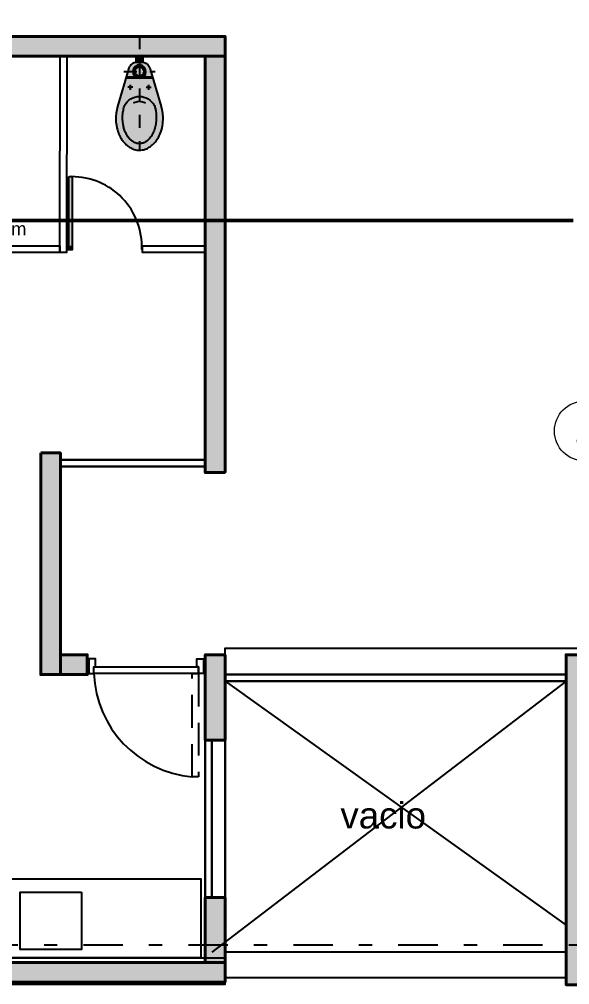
# Model space of a CAD drawing. Header units: millimetres. Extents: x 3781 to 4924, y 1639 to 1721.
# Drawn here: x 4780.95 to 4785.15, y 1650.2 to 1657.56 of the extents above; entities that cross this region are included whole.
import ezdxf

# ---------------------------------------------------------------- set-up
doc = ezdxf.new("R2010")
doc.units = ezdxf.units.MM
for name, pattern in [('CENTER', [0.7, 0.3, -0.2, 0, -0.2]), ('DASHED2', [9.524999999999995, 6.349999999999998, -3.174999999999998]), ('HIDDEN', [0.375, 0.25, -0.125])]:
    doc.linetypes.add(name, pattern=pattern)
for name, color, linetype in [('1amobla', 2, 'Continuous'), ('A-HATCH CONCRETO', 8, 'Continuous'), ('AMOBLAMIENTO', 1, 'Continuous'), ('AREA PARQUEO', 51, 'Continuous'), ('AS_GL DETECCION_PISO 2', 7, 'Continuous'), ('AS_GL DETECCION_PISO 6', 7, 'Continuous'), ('EJE-ESTRUCTURA', 1, 'CENTER'), ('F-2', 2, 'Continuous'), ('MUEBLE', 1, 'Continuous'), ('PROYECCION', 1, 'DASHED2')]:
    doc.layers.add(name, color=color, linetype=linetype)
doc.layers.add('DIM-25', color=1, linetype='Continuous', plot=False)
for name, color, linetype, lineweight in [('Muro', 4, 'Continuous', 40), ('TEXTOS', 7, 'Continuous', 20), ('Vidrio', 2, 'Continuous', 30)]:
    doc.layers.add(name, color=color, linetype=linetype, lineweight=lineweight)
doc.styles.get("Standard").update_dxf_attribs({"font": 'arial.ttf'})

# ---------------------------------------------------------------- blocks, each defined once
blk = doc.blocks.new('Estructura cubierta')
at = {"layer": 'EJE-ESTRUCTURA'}
blk.add_line((1952.730821652453, -5911.698834052313), (1984.533174937007, -5911.698834045544), dxfattribs=at)
blk = doc.blocks.new('PUERTA BAÑOS')
at = {"layer": 'AMOBLAMIENTO'}
h = blk.add_hatch(color=255, dxfattribs=at)
edge = h.paths.add_edge_path()
edge.add_line((-0.0074999999487773, 0.0024999998868225), (-0.0075031825107885, -0.6277996641574646))
edge.add_arc((-0.01250318248631676, -0.6277996643612159), 0.004999999975528264, -89.99999766574399, 2.3348184754468093e-06, ccw=False)
edge.add_line((-0.0125031822826145, -0.6327996643367442), (-0.0325031823012978, -0.6327996648610679))
edge.add_arc((-0.03250318250481996, -0.627799664827046), 0.005000000034021905, 180.0000023323223, 270.0000023321921, ccw=False)
edge.add_line((-0.0375031825388419, -0.6277996650305795), (-0.0374999998602448, -0.002500000990949047))
edge.add_arc((-0.03249999982656623, -0.002500000845348063), 0.005000000033678566, 90.00000166789118, 180.0000016684638, ccw=False)
edge.add_line((-0.0324999999721172, 0.0024999991883305), (-0.0074999999487773, 0.0024999998868225))
for p, q in [((1.137e-13, 9.095e-13), (-0.0050000000047135, -5.77529e-11)), ((1.7461161e-09, -0.0599999999967622), (1.137e-13, 9.095e-13)), ((-0.029999999795109, -0.0050000008186544), (-0.0299999993294478, -0.0200000007744166)), ((-0.0050000000047135, -5.77529e-11), (-0.0250000000233399, -6.984919e-10)), ((-0.024999999324848, -0.0250000006626579), (-0.0049999993062784, -0.0250000000801265)), ((-0.0049999993062784, -0.0250000000801265), (-0.0050000000047135, -5.77529e-11)), ((-0.0050000000047135, -5.77529e-11), (-0.0049999982584836, -0.0600000001127228)), ((-0.0049999982584836, -0.0600000001127228), (1.7461161e-09, -0.0599999999967622))]:
    blk.add_line(p, q, dxfattribs=at)
blk.add_lwpolyline([(-0.0074999999487773, 0.0024999998868225), (-0.0075031825107885, -0.6277996641574646, -0.4142135623759698), (-0.0125031822826145, -0.6327996643367442), (-0.0325031823012978, -0.6327996648610679, -0.4142135623724264), (-0.0375031825388419, -0.6277996650305795), (-0.0374999998602448, -0.002500000990949, -0.4142135623760223), (-0.0324999999721172, 0.0024999991883305)], format="xyb", close=True, dxfattribs=at)
blk.add_circle((-0.0224999996133875, -0.0125000005932634), 0.0025000000013434, dxfattribs=at)
at = {"layer": 'AMOBLAMIENTO', "ltscale": 0.1}
blk.add_arc((-0.034025017172155, -0.0259464447144637), 0.6068551286275402, 177.548312870002, 270.1436830651604, dxfattribs=at)
at = {"layer": 'AMOBLAMIENTO'}
for centre, radius, start, end in [((-0.0249999997905093, -0.0050000006435766), 0.0050000000026502, 90.00000155563731, 180.0000015586185), ((-0.0249999993247343, -0.020000000658456), 0.0050000000028146, 180.00000155562, 270.0000015556374)]:
    blk.add_arc(centre, radius, start, end, dxfattribs=at)
blk = doc.blocks.new('INODORO')
at = {"layer": 'AMOBLAMIENTO'}
h = blk.add_hatch(color=255, dxfattribs=at)
edge = h.paths.add_edge_path()
edge.add_line((0.167138879916763, 0.3874542567732533), (0.0841340761049431, 0.1014604439486232))
edge.add_arc((0.0166338178486854, 0.1199999999093961), 0.0700000000000085, 269.9999996867988, 344.64191253289164, ccw=False)
edge.add_line((0.0166338174658449, 0.0499999999087777), (-0.0166338174676777, 0.0500000000906038))
edge.add_arc((-0.016633817085733, 0.1200000000917498), 0.0699999999999481, 195.3580868407373, 269.99999968683017, ccw=False)
edge.add_line((-0.08413407554513701, 0.1014604448682803), (-0.1671388762304913, 0.3874542586008414))
edge.add_arc((0.1445241762276623, 0.4779091156929099), 0.3245241738887575, 179.9999996868257, 196.1844647994607, ccw=False)
edge.add_arc((0.1445241762258433, 0.4779091156929099), 0.3245241738885062, 162.8823672647612, 179.9999996868052, ccw=False)
edge.add_arc((0.0735606987828419, 0.4997642400489898), 0.2502714864526803, 143.3683697551233, 162.8823672647904, ccw=False)
edge.add_arc((0.0285611388035818, 0.5332224222456718), 0.1941964442831833, 119.1220158624026, 143.3683697551146, ccw=False)
edge.add_arc((2.9203875e-09, 0.5844902877188362), 0.1355097122808655, 89.99999968678691, 119.12201586236091, ccw=False)
edge.add_arc((2.9203875e-09, 0.5844902877179265), 0.1355097122805724, 60.877983511279126, 89.9999996868533, ccw=False)
edge.add_arc((-0.0285611335220324, 0.5332224225594473), 0.1941964442830499, 36.63162961851879, 60.87798351123172, ccw=False)
edge.add_arc((-0.0735606938687283, 0.4997642408529829), 0.2502714864527536, 17.117632108836688, 36.631629618503325, ccw=False)
edge.add_arc((-0.1445241715509269, 0.4779091172708834), 0.3245241738884838, -3.131308972115221e-07, 17.117632108913824, ccw=False)
edge.add_arc((-0.1445241715500174, 0.4779091172695189), 0.3245241738885833, 343.81552050504206, 359.9999996868814, ccw=False)
blk.add_hatch(color=255, dxfattribs=at).paths.add_polyline_path([(0.0249999999987267, 0.0500000000006367), (-0.0250000000005457, 0.0500000000020009), (-0.0250000000014552, 0), (0.0249999999996362, 4.547e-13)])
at = {"layer": 'AMOBLAMIENTO', "extrusion": (-1.5566525472e-06, -4.4737095447e-06, 0.9999999999887814)}
for p, q in [((-0.0512779855508256, 0.2400000002935485, 13.501742092681), (-0.0887220123605062, 0.2400000004986396, 13.50174203439367)), ((-0.0699999990584388, 0.2212779869937549, 13.50174197978049), (-0.069999998852893, 0.2587220138016164, 13.50174214729419)), ((0.0512779876389118, 0.2399999997337545, 13.50174225232502), (0.0887220144476828, 0.2399999995291182, 13.50174231061236)), ((0.0700000009418886, 0.2212779862279603, 13.50174219771184), (0.0700000011456155, 0.2587220130349124, 13.50174236522554)), ((0.1029590844498784, 0.169999999450738, 13.50174201961486), (-0.1029590831250857, 0.1700000005789661, 13.50174169907182)), ((-0.0237486835449659, 0.1640000001457338, 13.50174179553264), (-0.1013111289695416, 0.1640000005691036, 13.50174167479486)), ((0.1013111302281118, 0.1639999994617938, 13.50174199020731), (0.0237486848026833, 0.1639999998856183, 13.50174186946954))]:
    blk.add_line(p, q, dxfattribs=at)
at = {"layer": 'AMOBLAMIENTO', "extrusion": (-1.5566525472e-06, -4.4737095447e-06, 0.9999999999887814), "flags": 128}
for points, elevation in [([(0.1671388799180908, 0.3874542567674592), (0.0841340761063266, 0.1014604439433082, -0.0167011858539135), (0.0827460431519839, 0.0969962248799978, -0.0228064528630514), (0.0803759648998266, 0.0910701072474405, -0.0218209622997338), (0.0776118789034668, 0.0856244843505995, -0.0347514792471935), (0.0722630478320732, 0.0775101332194199, -0.0365712911506086), (0.065478668989913, 0.0698583952563556, -0.0439883392274098), (0.055953944524454, 0.0620868957062605, -0.0521847935260016), (0.0431115439781712, 0.0552008485319434, -0.0824963867723115), (0.0207382643283103, 0.0501204355199821, -0.0146682033006329), (0.016633817465493, 0.049999999907792), (-0.0166338174681699, 0.0500000000892362, -0.083908947042246), (-0.0396378349518565, 0.0538878592796746, -0.0986986279768356), (-0.0632296782828643, 0.0677618366508902, -0.0824963867874234), (-0.0776167863289649, 0.0856331925254456, -0.0521847935286534), (-0.0834107733392284, 0.0990038548847728, -0.0091466910465832), (-0.0841340755424673, 0.1014604448637169), (-0.1671388762315909, 0.3874542585969077, -0.0384382318810308), (-0.1773120912419022, 0.436227508481503, -0.0322098651645196), (-0.179999997662262, 0.4779091174592618, -0.0043562944650778), (-0.1799507307570857, 0.4835636869435682, -0.0347539822823099), (-0.1760397497963983, 0.5284532426546146, -0.0218184611944585), (-0.1704152023055578, 0.5561978587393114, -0.0137793666262375), (-0.1656243812009251, 0.573427761838207, -0.0090242503766358), (-0.1628101955625901, 0.5820115332269507, -0.0228039516042641), (-0.1543373170048916, 0.6031968815550527, -0.0218209623747577), (-0.1444549128022155, 0.6226666811719203, -0.0315147983743547), (-0.1272792173413599, 0.6490932225697252, -0.0032331399943346), (-0.1257677262995335, 0.6510988845571141, -0.0365712911242686), (-0.1069463219407443, 0.6723266531382831, -0.0439883392046276), (-0.0805225559546658, 0.693886688675776, -0.0220501206487333), (-0.0659486565789375, 0.7028695782688371, -0.0301025395815668), (-0.05125606195865599, 0.7099322979612929, -0.0824963867841922), (-0.0079446084483641, 0.7197669127161005, -0.0146663661885284), (3.6587572e-09, 0.719999999991422, -0.0839082790123927), (0.0445320610557226, 0.7124737941473592, -0.0433837691539921), (0.0659486637128932, 0.7028695775453342, -0.0550790149373282), (0.1007063471003309, 0.6781437026464371, -0.0508149280683712), (0.1272792238852709, 0.6490932211777436, -0.0315497034242814), (0.1444720595537028, 0.6226362692529773, -0.0521855455748661), (0.1651875980231962, 0.5748313444857477, -0.0014683863351956), (0.1656243869217695, 0.5734277600260388, -0.0425164554927479), (0.1773120686760742, 0.5195909348136257, -0.0322100287174995), (0.1800000023387562, 0.4779091154888416, -0.0043571310662072), (0.1799507165077342, 0.4722534601760911, -0.0347522301866887), (0.1760399391368104, 0.4273661615002933, -0.0218196117753596), (0.1704151328853481, 0.3996200761491883, -0.0097069137479181), (0.167138857705388, 0.3874541802362085)], 13.50184572046907), ([(2.10209143665e-05, 0.6700604028757108, 0.0146663662201114), (-0.0049980160714407, 0.6699131491592321, 0.0824963867754862), (-0.0323601810299641, 0.6637000962787579, 0.0447953269140428), (-0.0459570889083387, 0.6566657190582808, 0.0073747332536994), (-0.0496328151280998, 0.6542484947989952, 0.0439883391764525), (-0.0699262428530629, 0.6376904075384654, 0.0365712911168267), (-0.0843810639122695, 0.6213875009867291, 0.0188768098917693), (-0.0908717233557279, 0.6121897254497327, 0.015864262478818), (-0.0979042313401942, 0.6005909817039088, 0.0218209623995093), (-0.1063467931616888, 0.5839578847887129, 0.0228039516112901), (-0.11358519381172, 0.5658591904561657, 0.0179099563173766), (-0.1180962050232618, 0.5512265233249379, 0.0048944974453076), (-0.1195818378695009, 0.5454905562712559, 0.0218184611920648), (-0.124827357386251, 0.5196155991474912, 0.0347539822809637), (-0.1284747844892388, 0.477751068541692, 0.0043562944693063), (-0.1285207313875723, 0.4724775501558188, 0.0322098651650438), (-0.126013958070092, 0.4336047886186073, 0.0336196500379373), (-0.1180962058839448, 0.3937285768771058, 0.0103533777945605), (-0.1156160600690441, 0.3852294822167833, 0.0084883444845169), (-0.1133215334037229, 0.3783427035490652)], 13.50174109866126), ([(0.1133635720422624, 0.3783427023080597, 0.0009349440113181), (0.1136277496650072, 0.3790973919334771, 0.0179081190670982), (0.1181382446900456, 0.3937285755838043, 0.0048942608912736), (0.1196238084346395, 0.3994642646617991, 0.0218196117238312), (0.1248695692754063, 0.4253405920407407, 0.0347522301599872), (0.1285168065081305, 0.4672030177138213, 0.0043571310470062), (0.1285627710560046, 0.4724775487488305, 0.032210028726899), (0.1260559723300845, 0.5113505064617754, 0.0336194864654326), (0.1181382455515812, 0.5512265220270888, 0.0103527910675619), (0.1156582502073494, 0.5597251381185752, 0.0521855455776311), (0.0979609155770011, 0.6005650010045886, 0.0158991415559226), (0.0909137645516698, 0.6121897244565649, 0.0665105114334335), (0.0651759842235907, 0.6421578962907079, 0.0403733848146336), (0.0459991305885239, 0.6566657185562396, 0.0580937513201958), (0.0281543067209428, 0.6653056955411218, 0.0839082790044594), (2.10209143665e-05, 0.6700604028757108)], 13.50174109866127)]:
    blk.add_lwpolyline(points, format="xyb", dxfattribs=dict(at, elevation=elevation))
at = {"layer": 'AMOBLAMIENTO', "linetype": 'HIDDEN', "ltscale": 0.25, "extrusion": (-1.5566525472e-06, -4.4737095447e-06, 0.9999999999887814), "elevation": 13.50174109866126}
for points in [[(2.10175234599e-05, -0.1499395971131048), (2.10215969494e-05, 0.7200604028791215)], [(-0.1199789826137919, 0.1200604028850315), (0.1200210176653818, 0.1200604028813935)]]:
    blk.add_lwpolyline(points, dxfattribs=at)
at = {"layer": 'AMOBLAMIENTO', "extrusion": (-1.5566525472e-06, -4.4737095447e-06, 0.9999999999887814), "elevation": 13.50174109866127}
blk.add_lwpolyline([(0.0250210175254287, 0.0500604028859863), (-0.0249789824728811, 0.0500604028855315), (-0.0249789824750483, 6.04028866683e-05), (0.025021017524171, 6.04028866683e-05)], close=True, dxfattribs=at)
at = {"layer": 'AMOBLAMIENTO', "extrusion": (-1.556652547174008e-06, -4.473709544709044e-06, 0.9999999999887812)}
blk.add_ellipse((2.1245228e-09, 0.438210434820121, 13.50174305923893), major_axis=(0.1210894758802731, -0.0421337682255033), ratio=0.9999999999887806, start_param=3.962815268545562, end_param=6.131667520141916, dxfattribs=at)
at = {"layer": 'AMOBLAMIENTO', "extrusion": (-1.556652547168421e-06, -4.473709544710988e-06, 0.9999999999887813)}
blk.add_ellipse((2.1245228e-09, 0.438210434820121, 13.50174305923893), major_axis=(0.08626053019274069, -0.0300148395202315), ratio=0.9999999999887816, start_param=4.528682651413999, end_param=5.565800137270519, dxfattribs=at)
at = {"layer": 'AMOBLAMIENTO', "extrusion": (-1.556652547069511e-06, -4.473709544810609e-06, 0.9999999999887813)}
for centre in [(-0.0699999989565754, 0.2400000003976856, 13.50174206353734), (0.07000000104375201, 0.2399999996282531, 13.50174228146869)]:
    blk.add_ellipse(centre, major_axis=(0.0056667529156613, -0.0019717787378508), ratio=0.9999999999887814, dxfattribs=at)
at = {"layer": 'AMOBLAMIENTO', "extrusion": (-1.556652547155208e-06, -4.473709544715585e-06, 0.9999999999887815)}
blk.add_ellipse((3.881837e-10, 0.120000000015807, 13.50174163565786), major_axis=(0.0472229409644698, -0.0164314894835613), ratio=0.9999999999887814, dxfattribs=at)
at = {"layer": 'AMOBLAMIENTO', "extrusion": (-1.556652547174209e-06, -4.473709544708974e-06, 0.9999999999887813)}
blk.add_ellipse((3.881837e-10, 0.120000000015807, 13.50174163565786), major_axis=(0.0425006468680414, -0.014788340535414), ratio=0.9999999999887812, dxfattribs=at)
at = {"layer": 'AMOBLAMIENTO', "extrusion": (-1.556652547156365e-06, -4.473709544715183e-06, 0.9999999999887816)}
blk.add_ellipse((3.881837e-10, 0.120000000015807, 13.50174163565786), major_axis=(0.0330560586750786, -0.011502042638485), ratio=0.9999999999887814, dxfattribs=at)
blk = doc.blocks.new('AS_Initiator2')
at = {"color": 0, "linetype": 'Continuous', "lineweight": 15}
blk.add_circle((0, 0), 0.1524, dxfattribs=at)
for points in [[(-0.02700351161956787, 0.05580734939575196), (-0.03660474243164063, 0.0654085075378418), (-0.02700351161956787, 0.09061191101074219), (-0.03660474243164063, 0.08221067962646485)], [(-0.02700351161956787, 0.09061191101074219), (-0.005400687789916992, 0.09541249008178711), (-0.02700351161956787, 0.05580734939575196), (0.01740228080749512, 0.09061191101074219)], [(-0.02700351161956787, 0.05580734939575196), (0.01740228080749512, 0.09061191101074219), (-0.01620213603973389, 0.05220669708251954), (-0.006802491760253907, 0.05499112014770508)], [(-0.006802491760253907, 0.05499112014770508), (0.01740228080749512, 0.09061191101074219), (0.006600832557678223, 0.05100677032470703), (0.03060394592285156, 0.08101046218872071)], [(0.04380568370819092, 0.06780894241333008), (0.04860633544921875, 0.06060792846679688), (0.01380177383422852, 0.03900517730712891), (0.004200543022155762, 0.02220300521850586)], [(0.04860633544921875, 0.06060792846679688), (0.05220676975250244, 0.03660474243164063), (0.004200543022155762, 0.02220300521850586), (0.04860633544921875, 0.01500199127197266)], [(0.006600832557678223, 0.05100677032470703), (0.03060394592285156, 0.08101046218872071), (0.01380177383422852, 0.03900517730712891), (0.04380568370819092, 0.06780894241333008)], [(0.04380568370819092, 0.005400833129882813), (-0.001800253486633301, -0.04260553894042969), (-0.02700351161956787, -0.01260155639648438), (-0.03420445289611817, -0.0246031494140625)], [(0.04860633544921875, 0.01500199127197266), (0.04380568370819092, 0.005400833129882813), (0.004200543022155762, 0.02220300521850586), (-0.02700351161956787, -0.01260155639648438)], [(-0.001800253486633301, -0.04260553894042969), (-0.01020133953094482, -0.0498065528869629), (-0.03420445289611817, -0.0246031494140625), (-0.04020524940490723, -0.0498065528869629)], [(-0.01020133953094482, -0.0498065528869629), (-0.009001194763183595, -0.06180814590454102), (-0.04020524940490723, -0.0498065528869629), (-0.03660474243164063, -0.07020908660888672)], [(-0.009001194763183595, -0.06180814590454102), (0.003000398254394532, -0.07020908660888672), (-0.03660474243164063, -0.07020908660888672), (-0.01500191860198975, -0.08941169357299805)], [(0.003000398254394532, -0.07020908660888672), (0.01860242557525635, -0.07620988311767579), (-0.01500191860198975, -0.08941169357299805), (0.009001194763183595, -0.09781263427734375)], [(0.009001194763183595, -0.09781263427734375), (0.01860242557525635, -0.07620988311767579), (0.03060394592285156, -0.09781263427734375), (0.03660474243164063, -0.08701125869750977)]]:
    blk.add_solid(points, dxfattribs=at)

msp = doc.modelspace()

# ---------------------------------------------------------------- hatches: boundary and pattern name
at = {"layer": 'A-HATCH CONCRETO', "ltscale": 0.01}
h = msp.add_hatch(color=256, dxfattribs=at)
h.dxf.hatch_style = 1
h.paths.add_polyline_path([(4782.518392823508, 1657.277328091482), (4782.518392823508, 1657.427353330664), (4779.458666125778, 1657.427671396431), (4779.458666125778, 1657.277646157248)])
h.paths.add_polyline_path([(4782.518337243564, 1654.102259744514), (4782.368312004381, 1654.102259744514), (4782.368323094649, 1657.277335893844), (4782.518348333832, 1657.277335893844)])
h.paths.add_polyline_path([(4781.263647037485, 1654.102224464625), (4781.263647028057, 1654.1023056342), (4781.263647028057, 1654.252354736382), (4781.263647037485, 1654.252273566806)])
h.paths.add_polyline_path([(4781.113589219795, 1654.252275889097), (4781.113794021294, 1652.562580329395), (4781.263843123475, 1652.562580329395), (4781.263638321977, 1654.252275889097)])
h.paths.add_polyline_path([(4781.26383519365, 1652.562682051253), (4781.468313342706, 1652.562881364625), (4781.468313342706, 1652.712930466807), (4781.26383519365, 1652.712731153434)])
h.paths.add_polyline_path([(4782.518339384103, 1652.712930473765), (4782.36831414492, 1652.712930473765), (4782.368307197815, 1652.063224475153), (4782.518332436997, 1652.063224475153)])
h.paths.add_polyline_path([(4782.368158848774, 1652.562670014492), (4782.368005161563, 1652.56288006771), (4782.36831414492, 1652.712930466799), (4782.368467832132, 1652.712720413581)])
h.paths.add_polyline_path([(4782.368350321614, 1650.86318264672), (4782.368347409183, 1650.368319704989), (4782.518396511365, 1650.368319704989), (4782.518399423796, 1650.86318264672)])
h.paths.add_polyline_path([(4778.95866631334, 1650.21827059352), (4782.518396511367, 1650.218270889241), (4782.518396511367, 1650.368319991423), (4779.458666169201, 1650.368319695036), (4779.458666169246, 1650.252888523729), (4778.958666313454, 1650.252888525377)])
h = msp.add_hatch(color=256, dxfattribs=at)
h.dxf.hatch_style = 1
h.paths.add_polyline_path([(4785.83409897043, 1652.712930474984), (4785.83409897043, 1652.562925935737), (4785.267641490315, 1652.562925936035), (4785.267641527847, 1650.198268491594), (4785.11759493326, 1650.198268491991), (4785.117594895729, 1652.712930474732)])
h.paths.add_polyline_path([(4788.386488247689, 1652.712930473926), (4788.386488247689, 1652.562925941764), (4787.958666118622, 1652.562925941764), (4787.958666117042, 1652.652888524068), (4787.458666117275, 1652.652888523387), (4787.45866611885, 1652.562925938965), (4787.034098970431, 1652.562925936932), (4787.034098970431, 1652.712930473926)])
h.paths.add_polyline_path([(4790.585645920522, 1652.712892745207), (4790.585645920522, 1652.562888208347), (4789.586488247693, 1652.562888206577), (4789.586488247693, 1652.712892744112)])
h.paths.add_polyline_path([(4791.785645920521, 1652.712892746207), (4791.785645920521, 1652.562888206508), (4792.310213107863, 1652.562888207308), (4792.310213118973, 1650.198268483957), (4792.46025971356, 1650.198268494253), (4792.46025970245, 1652.712892755904)])
h.paths.add_polyline_path([(4790.011035619105, 1650.350967163203), (4790.161082213546, 1650.350967162803), (4790.161075250696, 1652.56288820564), (4790.011075253234, 1652.562888209301), (4790.011075253283, 1652.564899939718), (4790.011035619105, 1650.350967163203), (4790.010989022709, 1650.350967163035)])
h.paths.add_polyline_path([(4785.267641526633, 1650.198268491759), (4792.310213118614, 1650.198268489166), (4792.310213118614, 1650.350967162369), (4785.267641526633, 1650.350967164962)])

# ---------------------------------------------------------------- linework, layer by layer
at = {"layer": '1amobla', "color": 7, "linetype": 'Continuous', "ltscale": 0.3, "true_color": 0xffffff}
for points in [[(4779.458666125164, 1658.777646153899), (4779.458666125778, 1657.427671396431), (4782.518392823508, 1657.427671396431), (4782.518392823508, 1654.102259744514), (4782.368312004381, 1654.102259744514)], [(4781.263656521085, 1654.102125853473), (4781.263824924273, 1652.712731143424), (4781.468313342706, 1652.712930466807)], [(4782.36831414492, 1652.712930473765), (4782.518339384103, 1652.712930473765), (4782.518396511367, 1652.562889688224), (4785.117594897968, 1652.562889727017), (4785.117594895729, 1652.712930474732)]]:
    msp.add_lwpolyline(points, dxfattribs=at)
at = {"layer": 'AMOBLAMIENTO'}
for points in [[(4781.311900527231, 1657.277356421955), (4781.310911621014, 1655.779443466211), (4781.260842840594, 1655.779437856745), (4781.260842840383, 1655.829437863544), (4781.260825041168, 1655.829443466745), (4781.261837258018, 1657.277356421977)], [(4781.260842840477, 1655.779406225538), (4780.795378372022, 1655.78036542088), (4780.795372762556, 1655.8304342013), (4780.998544368354, 1655.830435771752), (4780.998544368354, 1655.830435771752), (4781.260842840499, 1655.829469494751)], [(4782.368317949803, 1655.779369244215), (4781.889950801422, 1655.780361038203), (4781.889945191956, 1655.830429818623), (4782.125644517253, 1655.830431389075), (4782.125644517253, 1655.830431389075), (4782.368317949825, 1655.829432513427)], [(4782.332976620037, 1650.404015606108), (4779.528807416984, 1650.404015602041), (4779.528807417035, 1651.004015601436), (4782.332976620553, 1651.004015607016)], [(4781.424591410274, 1650.903608055135), (4781.424591409897, 1650.465785912985), (4780.957541157415, 1650.465785912574), (4780.957541157559, 1650.903608054724)]]:
    msp.add_lwpolyline(points, close=True, dxfattribs=at)
at = {"layer": 'AREA PARQUEO', "color": 2}
msp.add_lwpolyline([(4782.518396730242, 1704.65880998754), (4767.665106091846, 1704.658808984667), (4767.665247396581, 1650.202831540581), (4782.518395464029, 1650.202831449412), (4782.518396511367, 1652.562889688224), (4785.117737116244, 1652.562887992261), (4785.117736119576, 1650.202831553673), (4792.360401408576, 1650.202946878348), (4792.360401398128, 1652.5628889015), (4794.956440452484, 1652.562888930338), (4794.956440476829, 1650.202889204933), (4799.257641251628, 1650.202836210195), (4799.257641251425, 1650.963225169627), (4799.261792597249, 1650.963230047541), (4799.259230803365, 1704.652891379703), (4785.117592860621, 1704.652891280973), (4785.1175970059, 1702.981938578347), (4782.518396511367, 1702.981932050972), (4782.518396730242, 1704.65880998754)], dxfattribs=at)
msp.add_lwpolyline([(4782.318396704137, 1704.458809974037), (4767.865106610815, 1704.458808998172), (4767.865246877614, 1650.402831539353), (4782.518395552785, 1650.402831361884), (4782.518396600122, 1652.76288972996), (4785.317737200705, 1652.76288786177), (4785.317736204039, 1650.402834738291), (4792.160401407691, 1650.402943693782), (4792.160401397243, 1652.762888899278), (4795.156440450422, 1652.76288893256), (4795.156440474766, 1650.402886740765), (4799.057641251575, 1650.402838674394), (4799.057641251371, 1651.162990303675), (4799.061783065259, 1651.16299517039), (4799.059240624521, 1704.502760738334), (4785.267597854583, 1704.502886532522), (4785.267601721446, 1702.782064970733), (4782.318396485261, 1702.781931548711)], close=True, dxfattribs=at)
at = {"layer": 'AS_GL DETECCION_PISO 2', "color": 5, "linetype": 'Continuous', "lineweight": 50}
msp.add_line((4780.20352151625, 1656.024493009734, -1207.545492033964), (4785.172559405637, 1656.024493009734, -1207.545492033964), dxfattribs=at)
at = {"layer": 'DIM-25'}
msp.add_arc((4782.341981094518, 1652.602450504568), 0.823611812128645, 182.2740568688177, 264.7703374120133, dxfattribs=at)
at = {"layer": 'F-2'}
for points in [[(4781.468313681273, 1652.582446171289), (4781.480989738213, 1652.582446171284), (4781.480989738017, 1652.669591047998), (4781.46831368131, 1652.669591048003)], [(4781.53169396273, 1652.620474340684), (4781.531693963688, 1652.682267104798), (4781.48098973779, 1652.682267104356), (4781.480989738207, 1652.569770115275), (4781.519017906699, 1652.569770115374), (4781.519017906721, 1652.620474340573), (4781.53169396273, 1652.620474340684)], [(4782.304933401245, 1652.62047434159), (4782.304933400806, 1652.682267105355), (4782.355637625307, 1652.682267105683), (4782.355637625258, 1652.569770115554), (4782.317609457232, 1652.569770116036), (4782.317609456322, 1652.620474341701), (4782.304933401245, 1652.62047434159)], [(4782.368313681505, 1652.669591047875), (4782.355637625496, 1652.669591049033), (4782.355637625069, 1652.582446172203), (4782.368313680612, 1652.582446171161)]]:
    msp.add_lwpolyline(points, dxfattribs=at)
for points in [[(4782.317609456322, 1652.620474341701), (4782.317609457232, 1652.569770116036), (4781.519017906699, 1652.569770115374), (4781.519017906721, 1652.620474340573)], [(4785.117594926235, 1650.252888378246), (4785.117594926235, 1650.445775226033), (4782.518396511367, 1650.445775259865), (4782.518396511367, 1650.252888412077)]]:
    msp.add_lwpolyline(points, close=True, dxfattribs=at)
at = {"layer": 'MUEBLE', "color": 1, "linetype": 'HIDDEN'}
msp.add_lwpolyline([(4782.266910403159, 1652.569770116291), (4782.317614629057, 1652.569770116036), (4782.317614628359, 1651.782267105715), (4782.266910403858, 1651.782267105271)], close=True, dxfattribs=at)
at = {"layer": 'Muro'}
for points in [[(4782.518392823508, 1657.277328091482), (4782.518392823508, 1657.427353330664), (4779.458666125778, 1657.427671396431), (4779.458666125778, 1657.277646157248)], [(4782.518337243564, 1654.102259744514), (4782.368312004381, 1654.102259744514), (4782.368323094649, 1657.277335893844), (4782.518348333832, 1657.277335893844)], [(4781.113589219795, 1654.252275889097), (4781.113794021294, 1652.562580329395), (4781.263843123475, 1652.562580329395), (4781.263638321977, 1654.252275889097)], [(4781.26383519365, 1652.562682051253), (4781.468313342706, 1652.562881364625), (4781.468313342706, 1652.712930466807), (4781.26383519365, 1652.712731153434)], [(4782.518339384103, 1652.712930473765), (4782.36831414492, 1652.712930473765), (4782.368307197815, 1652.063224475153), (4782.518332436997, 1652.063224475153)], [(4785.83409897043, 1652.712930474984), (4785.83409897043, 1652.562925935737), (4785.267641490315, 1652.562925936035), (4785.267641527847, 1650.198268491594), (4785.11759493326, 1650.198268491991), (4785.117594895729, 1652.712930474732)], [(4782.368350321614, 1650.86318264672), (4782.368347409183, 1650.368319704989), (4782.518396511365, 1650.368319704989), (4782.518399423796, 1650.86318264672)], [(4778.95866631334, 1650.21827059352), (4782.518396511367, 1650.218270889241), (4782.518396511367, 1650.368319991423), (4779.458666169201, 1650.368319695036), (4779.458666169246, 1650.252888523729), (4778.958666313454, 1650.252888525377)]]:
    msp.add_lwpolyline(points, close=True, dxfattribs=at)
at = {"layer": 'PROYECCION'}
for p, q in [((4785.117594898715, 1652.512888117616), (4782.418391252297, 1650.445775258891)), ((4782.518392818845, 1652.512888386796), (4785.117594926258, 1650.652888377329))]:
    msp.add_line(p, q, dxfattribs=at)
at = {"layer": 'Vidrio'}
for points in [[(4782.368312256734, 1654.149403785163), (4782.368312256012, 1654.199403786374), (4781.26365010771, 1654.199398832926), (4781.263650107501, 1654.149398834043)], [(4785.117594903333, 1652.512888117616), (4785.117594902611, 1652.562888118827), (4782.518392819054, 1652.562888385678), (4782.518392818845, 1652.512888386796)], [(4782.418347417002, 1652.063224487802), (4782.368347415792, 1652.063224487079), (4782.368347526047, 1650.86318265911), (4782.418347524929, 1650.863182658901)], [(4782.518396574353, 1652.063224477877), (4782.368352952875, 1652.063224472433), (4782.368353063132, 1650.863182644463), (4782.51839668228, 1650.863182648976)]]:
    msp.add_lwpolyline(points, close=True, dxfattribs=at)

# ---------------------------------------------------------------- block references
at = {"layer": 'AMOBLAMIENTO', "extrusion": (0, 0, -1), "zscale": -1, "rotation": 180.0000163624754}
msp.add_blockref('INODORO', (-4781.866358524057, 1657.279450649642, 13.50174102588632), dxfattribs=at)
at = {"layer": 'AMOBLAMIENTO', "linetype": 'HIDDEN', "ltscale": 0.0003, "xscale": 0.8784798838123716, "yscale": 0.8784798838123716, "zscale": 0.8784798838123716, "rotation": 180.0003066997074}
msp.add_blockref('PUERTA BAÑOS', (4781.32137391421, 1655.802068602113), dxfattribs=at)
at = {"layer": 'AS_GL DETECCION_PISO 6', "color": 131, "linetype": 'Continuous', "xscale": 1.5, "yscale": 1.5, "zscale": 1.5}
msp.add_blockref('AS_Initiator2', (4785.257623015271, 1654.419040115834), dxfattribs=at)
at = {"layer": 'Muro'}
msp.add_blockref('Estructura cubierta', (2816.708296437966, 7562.201722231335), dxfattribs=at)

# ---------------------------------------------------------------- texts
at = {"layer": 'TEXTOS'}
for s, height, p in [('L: 3.80m', 0.1, (4780.461465161338, 1655.911157071087, 3622.636476101892)), ('vacio', 0.2, (4783.397918792009, 1651.389488311655))]:
    msp.add_text(s, height=height, rotation=359.9331414428377, dxfattribs=at).set_placement(p)

doc.saveas('drawing.dxf')
